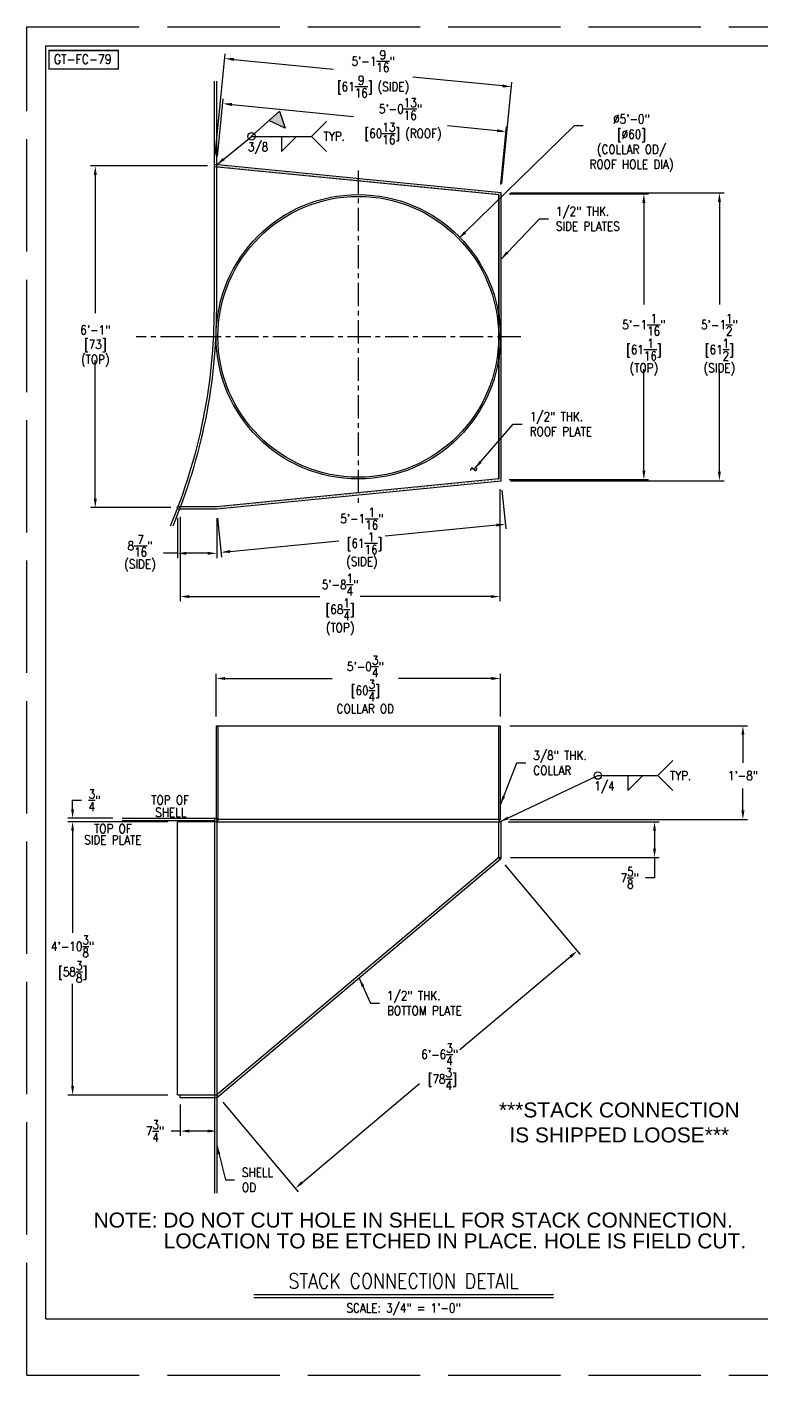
# Model space of a CAD drawing. Extents: x -36 to 1116, y 36 to 900.
# Drawn here: x -36 to 434, y 36 to 900 of the extents above; entities that cross this region are included whole.
import ezdxf
from ezdxf.enums import TextEntityAlignment as Align

# ---------------------------------------------------------------- set-up
doc = ezdxf.new("R2010")
doc.units = 0
doc.header["$LTSCALE"] = 12
doc.header["$MEASUREMENT"] = 0
doc.header["$PDMODE"] = 33
doc.header["$PDSIZE"] = -0.5
for name, pattern in [('AM_ISO02W050', [7.5, 6, -1.5]), ('CENTER', [2, 1.25, -0.25, 0.25, -0.25]), ('HIDDEN2', [0.1875, 0.125, -0.0625])]:
    doc.linetypes.add(name, pattern=pattern)
doc.layers.get('0').update_dxf_attribs({"linetype": 'CONTINUOUS'})
doc.layers.get('Defpoints').update_dxf_attribs({"linetype": 'CONTINUOUS'})
for name, color, linetype in [('CENTER', 6, 'CENTER'), ('DIM', 1, 'CONTINUOUS'), ('HATCH', 11, 'CONTINUOUS'), ('SHELL', 40, 'CONTINUOUS'), ('stack conn.', 191, 'CONTINUOUS'), ('TEXT', 4, 'CONTINUOUS')]:
    doc.layers.add(name, color=color, linetype=linetype)
doc.styles.add('ROMANS', font='ROMANS.shx', dxfattribs={"width": 0.85, "height": 5.76})
doc.styles.get("Standard").update_dxf_attribs({"font": 'sanss___.ttf'})
doc.dimstyles.get("Standard").update_dxf_attribs({"dimtxt": 0.18, "dimasz": 0.18, "dimexe": 0.18, "dimexo": 0.0625, "dimgap": 0.09, "dimtad": 0, "dimtih": 1, "dimtoh": 1, "dimdec": 4, "dimzin": 0, "dimdsep": 46, "dimtxsty": 'Standard', "dimcen": 0.09, "dimadec": 0, "dimazin": 0, "dimtfac": 1, "dimtdec": 4, "dimtofl": 0, "dimtmove": 0, "dimatfit": 3, "dimfxl": 1, "dimtolj": 1, "dimtzin": 0, "dimarcsym": 0})

# ---------------------------------------------------------------- blocks, each defined once
blk = doc.blocks.new('*D206')
at = {"layer": 'Defpoints', "color": 0, "transparency": 16777216}
for p in [(267.5, 482.43), (85.25, 452.08), (267.5, 452.08)]:
    blk.add_point(p, dxfattribs=at)
at = {"layer": 'DIM', "color": 0, "lineweight": -2, "transparency": 16777216}
for p, q in [((85.25, 458.08), (85.25, 485.43)), ((267.5, 458.08), (267.5, 485.43)), ((91.01, 482.43), (159.65, 482.43)), ((261.74, 482.43), (202.13, 482.43))]:
    blk.add_line(p, q, dxfattribs=at)
at = {"layer": 'DIM', "color": 0, "transparency": 16777216}
for points in [[(91.01, 483.39), (91.01, 481.47), (85.25, 482.43)], [(261.74, 483.39), (261.74, 481.47), (267.5, 482.43)]]:
    blk.add_solid(points, dxfattribs=at)
at = {"layer": 'DIM', "color": 0, "transparency": 16777216, "char_height": 5.76, "attachment_point": 5, "style": 'ROMANS'}
for s, insert in [('\\A1;5\'-0{\\H1x;\\S3/4;}"', (180.89, 490.11)), ('\\A1;[60{\\H1x;\\S3/4;}]\\PCOLLAR OD', (180.89, 470.91))]:
    blk.add_mtext(s, dxfattribs=dict(at, insert=insert))
blk = doc.blocks.new('*D207')
at = {"layer": 'Defpoints', "color": 0, "transparency": 16777216}
for p in [(267.5, 452.08), (267.5, 392.08), (422.92, 392.08)]:
    blk.add_point(p, dxfattribs=at)
at = {"layer": 'DIM', "color": 0, "lineweight": -2, "transparency": 16777216}
for p, q in [((273.5, 452.08), (425.92, 452.08)), ((422.92, 446.32), (422.92, 428.41)), ((422.92, 397.84), (422.92, 411.95)), ((273.5, 392.08), (425.92, 392.08))]:
    blk.add_line(p, q, dxfattribs=at)
at = {"layer": 'DIM', "color": 0, "transparency": 16777216}
for points in [[(421.96, 446.32), (423.88, 446.32), (422.92, 452.08)], [(421.96, 397.84), (423.88, 397.84), (422.92, 392.08)]]:
    blk.add_solid(points, dxfattribs=at)
at = {"layer": 'DIM', "color": 0, "transparency": 16777216, "insert": (422.92, 420.18), "char_height": 5.76, "attachment_point": 5, "style": 'ROMANS'}
blk.add_mtext('\\A1;1\'-8"', dxfattribs=at)
blk = doc.blocks.new('*D208')
at = {"layer": 'Defpoints', "color": 0, "transparency": 16777216}
for p in [(271.07, 832.93), (85.63, 810.93), (267.13, 793)]:
    blk.add_point(p, dxfattribs=at)
at = {"layer": 'DIM', "color": 0, "lineweight": -2, "transparency": 16777216}
for p, q in [((86.22, 816.9), (89.87, 853.84)), ((95.3, 850.29), (173.3, 842.59)), ((265.34, 833.5), (233.51, 836.64)), ((267.72, 798.97), (271.37, 835.92))]:
    blk.add_line(p, q, dxfattribs=at)
at = {"layer": 'DIM', "color": 0, "transparency": 16777216}
for points in [[(95.4, 851.25), (95.21, 849.34), (89.57, 850.86)], [(265.43, 834.45), (265.24, 832.54), (271.07, 832.93)]]:
    blk.add_solid(points, dxfattribs=at)
at = {"layer": 'DIM', "color": 0, "transparency": 16777216, "insert": (203.41, 839.61), "char_height": 5.76, "attachment_point": 5, "style": 'ROMANS'}
blk.add_mtext('\\A1;5\'-0{\\H1x;\\S13/16;}"\\P [60{\\H1x;\\S13/16;}] (ROOF)', dxfattribs=at)
blk = doc.blocks.new('*D209')
at = {"layer": 'Defpoints', "color": 0, "transparency": 16777216}
for p in [(90.84, 879.78), (84.13, 811.83), (267.88, 793.68)]:
    blk.add_point(p, dxfattribs=at)
at = {"layer": 'DIM', "color": 0, "lineweight": -2, "transparency": 16777216}
for p, q in [((84.72, 817.8), (91.13, 882.76)), ((96.57, 879.21), (160.42, 872.9)), ((268.86, 862.19), (211.3, 867.88)), ((268.47, 799.65), (274.88, 864.61))]:
    blk.add_line(p, q, dxfattribs=at)
at = {"layer": 'DIM', "color": 0, "transparency": 16777216}
for points in [[(96.66, 880.17), (96.48, 878.26), (90.84, 879.78)], [(268.95, 863.15), (268.76, 861.24), (274.59, 861.63)]]:
    blk.add_solid(points, dxfattribs=at)
at = {"layer": 'DIM', "color": 0, "transparency": 16777216, "char_height": 5.76, "attachment_point": 5, "style": 'ROMANS'}
for s, insert in [('\\A1;5\'-1{\\H1x;\\S9/16;}"', (185.86, 878.07)), ('\\A1;[61{\\H1x;\\S9/16;}] (SIDE)', (185.86, 861.75))]:
    blk.add_mtext(s, dxfattribs=dict(at, insert=insert))
blk = doc.blocks.new('*D210')
at = {"layer": 'Defpoints', "color": 0, "transparency": 16777216}
for p in [(267.88, 793.68), (267.88, 609.18), (407.85, 609.18)]:
    blk.add_point(p, dxfattribs=at)
at = {"layer": 'DIM', "color": 0, "lineweight": -2, "transparency": 16777216}
for p, q in [((273.88, 793.68), (410.85, 793.68)), ((407.85, 787.92), (407.85, 722.14)), ((407.85, 614.94), (407.85, 680.72)), ((273.88, 609.18), (410.85, 609.18))]:
    blk.add_line(p, q, dxfattribs=at)
at = {"layer": 'DIM', "color": 0, "transparency": 16777216}
for points in [[(406.89, 787.92), (408.81, 787.92), (407.85, 793.68)], [(406.89, 614.94), (408.81, 614.94), (407.85, 609.18)]]:
    blk.add_solid(points, dxfattribs=at)
at = {"layer": 'DIM', "color": 0, "transparency": 16777216, "char_height": 5.76, "attachment_point": 5, "style": 'ROMANS'}
for s, insert in [('\\A1;5\'-1{\\H1x;\\S1/2;}"', (407.85, 709.11)), ('\\A1;[61{\\H1x;\\S1/2;}]\\P(SIDE)', (407.85, 688.4))]:
    blk.add_mtext(s, dxfattribs=dict(at, insert=insert))
blk = doc.blocks.new('*D211')
at = {"layer": 'Defpoints', "color": 0, "transparency": 16777216}
for p in [(267.13, 793), (267.13, 609.86), (359.43, 609.86)]:
    blk.add_point(p, dxfattribs=at)
at = {"layer": 'DIM', "color": 0, "lineweight": -2, "transparency": 16777216}
for p, q in [((273.13, 793), (362.43, 793)), ((359.43, 787.24), (359.43, 722.14)), ((359.43, 615.62), (359.43, 680.72)), ((273.13, 609.86), (362.43, 609.86))]:
    blk.add_line(p, q, dxfattribs=at)
at = {"layer": 'DIM', "color": 0, "transparency": 16777216}
for points in [[(358.47, 787.24), (360.39, 787.24), (359.43, 793)], [(358.47, 615.62), (360.39, 615.62), (359.43, 609.86)]]:
    blk.add_solid(points, dxfattribs=at)
at = {"layer": 'DIM', "color": 0, "transparency": 16777216, "char_height": 5.76, "attachment_point": 5, "style": 'ROMANS'}
for s, insert in [('\\A1;5\'-1{\\H1x;\\S1/16;}"', (359.43, 709.11)), ('\\A1;[61{\\H1x;\\S1/16;}]\\P(TOP)', (359.43, 688.4))]:
    blk.add_mtext(s, dxfattribs=dict(at, insert=insert))
blk = doc.blocks.new('*D212')
at = {"layer": 'Defpoints', "color": 0, "transparency": 16777216}
for p in [(267.88, 609.18), (85.63, 591.18), (270.63, 581.27)]:
    blk.add_point(p, dxfattribs=at)
at = {"layer": 'DIM', "color": 0, "lineweight": -2, "transparency": 16777216}
for p, q in [((268.47, 603.21), (270.93, 578.28)), ((86.22, 585.21), (88.68, 560.28)), ((264.9, 580.7), (193.52, 573.65)), ((94.12, 563.83), (163.86, 570.72))]:
    blk.add_line(p, q, dxfattribs=at)
at = {"layer": 'DIM', "color": 0, "transparency": 16777216}
for points in [[(264.81, 581.65), (265, 579.74), (270.63, 581.27)], [(94.02, 564.79), (94.21, 562.88), (88.38, 563.27)]]:
    blk.add_solid(points, dxfattribs=at)
at = {"layer": 'DIM', "color": 0, "transparency": 16777216, "insert": (178.69, 572.18), "char_height": 5.76, "attachment_point": 5, "style": 'ROMANS'}
blk.add_mtext('\\A1;5\'-1{\\H1x;\\S1/16;}"\\P [61{\\H1x;\\S1/16;}]\\P(SIDE)', dxfattribs=at)
blk = doc.blocks.new('*D213')
at = {"layer": 'Defpoints', "color": 0, "transparency": 16777216}
for p in [(60.4, 591.18), (85.63, 591.18), (85.63, 562.65)]:
    blk.add_point(p, dxfattribs=at)
at = {"layer": 'DIM', "color": 0, "lineweight": -2, "transparency": 16777216}
for p, q in [((60.4, 585.18), (60.4, 559.65)), ((85.63, 585.18), (85.63, 559.65)), ((60.4, 562.65), (51.49, 562.65)), ((79.87, 562.65), (66.16, 562.65))]:
    blk.add_line(p, q, dxfattribs=at)
at = {"layer": 'DIM', "color": 0, "transparency": 16777216}
for points in [[(66.16, 563.61), (66.16, 561.69), (60.4, 562.65)], [(79.87, 563.61), (79.87, 561.69), (85.63, 562.65)]]:
    blk.add_solid(points, dxfattribs=at)
at = {"layer": 'DIM', "color": 0, "transparency": 16777216, "insert": (36.44, 562.65), "char_height": 5.76, "attachment_point": 5, "style": 'ROMANS'}
blk.add_mtext('\\A1;8{\\H1x;\\S7/16;}"\\P(SIDE)', dxfattribs=at)
blk = doc.blocks.new('*D214')
at = {"layer": 'Defpoints', "color": 0, "transparency": 16777216}
for p in [(267.13, 609.86), (62.29, 591.93), (267.13, 534.92)]:
    blk.add_point(p, dxfattribs=at)
at = {"layer": 'DIM', "color": 0, "lineweight": -2, "transparency": 16777216}
for p, q in [((267.13, 603.86), (267.13, 531.92)), ((62.29, 585.93), (62.29, 531.92)), ((68.05, 534.92), (151.74, 534.92)), ((261.37, 534.92), (177.68, 534.92))]:
    blk.add_line(p, q, dxfattribs=at)
at = {"layer": 'DIM', "color": 0, "transparency": 16777216}
for points in [[(68.05, 535.88), (68.05, 533.96), (62.29, 534.92)], [(261.37, 535.88), (261.37, 533.96), (267.13, 534.92)]]:
    blk.add_solid(points, dxfattribs=at)
at = {"layer": 'DIM', "color": 0, "transparency": 16777216, "char_height": 5.76, "attachment_point": 5, "style": 'ROMANS'}
for s, insert in [('\\A1;5\'-8{\\H1x;\\S1/4;}"', (164.71, 542.6)), ('\\A1;[68{\\H1x;\\S1/4;}]\\P(TOP)', (164.71, 521.89))]:
    blk.add_mtext(s, dxfattribs=dict(at, insert=insert))
blk = doc.blocks.new('*D215')
at = {"layer": 'Defpoints', "color": 0, "transparency": 16777216}
for p in [(266.38, 390.58), (267.88, 367.64), (366.27, 367.64)]:
    blk.add_point(p, dxfattribs=at)
at = {"layer": 'DIM', "color": 0, "lineweight": -2, "transparency": 16777216}
for p, q in [((272.38, 390.58), (369.27, 390.58)), ((366.27, 384.82), (366.27, 373.4)), ((273.88, 367.64), (369.27, 367.64)), ((366.27, 367.64), (366.27, 354.62)), ((366.27, 354.62), (360.51, 354.62))]:
    blk.add_line(p, q, dxfattribs=at)
at = {"layer": 'DIM', "color": 0, "transparency": 16777216}
for points in [[(365.31, 384.82), (367.23, 384.82), (366.27, 390.58)], [(365.31, 373.4), (367.23, 373.4), (366.27, 367.64)]]:
    blk.add_solid(points, dxfattribs=at)
at = {"layer": 'DIM', "color": 0, "transparency": 16777216, "insert": (350.35, 354.62), "char_height": 5.76, "attachment_point": 5, "style": 'ROMANS'}
blk.add_mtext('\\A1;7{\\H1x;\\S5/8;}"', dxfattribs=at)
blk = doc.blocks.new('*D216')
at = {"layer": 'Defpoints', "color": 0, "transparency": 16777216}
for p in [(266.38, 367.64), (85.63, 215.48), (135.97, 155.68)]:
    blk.add_point(p, dxfattribs=at)
at = {"layer": 'DIM', "color": 0, "lineweight": -2, "transparency": 16777216}
for p, q in [((270.24, 363.05), (318.65, 305.54)), ((312.31, 304.13), (241.39, 244.42)), ((140.37, 159.39), (215.69, 222.79)), ((89.49, 210.89), (137.9, 153.38))]:
    blk.add_line(p, q, dxfattribs=at)
at = {"layer": 'DIM', "color": 0, "transparency": 16777216}
for points in [[(311.69, 304.86), (312.93, 303.39), (316.72, 307.84)], [(139.76, 160.12), (140.99, 158.65), (135.97, 155.68)]]:
    blk.add_solid(points, dxfattribs=at)
at = {"layer": 'DIM', "color": 0, "transparency": 16777216, "insert": (228.54, 233.6), "char_height": 5.76, "attachment_point": 5, "style": 'ROMANS'}
blk.add_mtext('\\A1;6\'-6{\\H1x;\\S3/4;}"\\P [78{\\H1x;\\S3/4;}]', dxfattribs=at)
blk = doc.blocks.new('*D217')
at = {"layer": 'Defpoints', "color": 0, "transparency": 16777216}
for p in [(62.29, 215.48), (85.63, 215.48), (85.63, 192.38)]:
    blk.add_point(p, dxfattribs=at)
at = {"layer": 'DIM', "color": 0, "lineweight": -2, "transparency": 16777216}
for p, q in [((62.29, 209.48), (62.29, 189.38)), ((85.63, 209.48), (85.63, 189.38)), ((62.29, 192.38), (56.36, 192.38)), ((79.87, 192.38), (68.05, 192.38))]:
    blk.add_line(p, q, dxfattribs=at)
at = {"layer": 'DIM', "color": 0, "transparency": 16777216}
for points in [[(68.05, 193.34), (68.05, 191.42), (62.29, 192.38)], [(79.87, 193.34), (79.87, 191.42), (85.63, 192.38)]]:
    blk.add_solid(points, dxfattribs=at)
at = {"layer": 'DIM', "color": 0, "transparency": 16777216, "insert": (46.09, 192.38), "char_height": 5.76, "attachment_point": 5, "style": 'ROMANS'}
blk.add_mtext('\\A1;7{\\H1x;\\S3/4;}"', dxfattribs=at)
blk = doc.blocks.new('*D218')
at = {"layer": 'Defpoints', "color": 0, "transparency": 16777216}
for p in [(60.4, 390.58), (-6.75, 215.48), (60.4, 215.48)]:
    blk.add_point(p, dxfattribs=at)
at = {"layer": 'DIM', "color": 0, "lineweight": -2, "transparency": 16777216}
for p, q in [((54.4, 390.58), (-9.75, 390.58)), ((-6.75, 384.82), (-6.75, 319.35)), ((-6.75, 221.24), (-6.75, 286.71)), ((54.4, 215.48), (-9.75, 215.48))]:
    blk.add_line(p, q, dxfattribs=at)
at = {"layer": 'DIM', "color": 0, "transparency": 16777216}
for points in [[(-7.71, 384.82), (-5.79, 384.82), (-6.75, 390.58)], [(-7.71, 221.24), (-5.79, 221.24), (-6.75, 215.48)]]:
    blk.add_solid(points, dxfattribs=at)
at = {"layer": 'DIM', "color": 0, "transparency": 16777216, "char_height": 5.76, "attachment_point": 5, "style": 'ROMANS'}
for s, insert in [('\\A1;4\'-10{\\H1x;\\S3/8;}"', (-6.75, 310.71)), ('\\A1;[58{\\H1x;\\S3/8;}]', (-6.75, 294.39))]:
    blk.add_mtext(s, dxfattribs=dict(at, insert=insert))
blk = doc.blocks.new('*D219')
at = {"layer": 'Defpoints', "color": 0, "transparency": 16777216}
for p in [(240.73, 764.35), (112.02, 638.51)]:
    blk.add_point(p, dxfattribs=at)
at = {"layer": 'DIM', "color": 0, "lineweight": -2, "transparency": 16777216}
for p, q in [((314.69, 836.66), (244.85, 768.38)), ((320.45, 836.66), (314.69, 836.66))]:
    blk.add_line(p, q, dxfattribs=at)
at = {"layer": 'DIM', "color": 0, "transparency": 16777216}
blk.add_solid([(244.18, 769.06), (245.52, 767.69), (240.73, 764.35)], dxfattribs=at)
at = {"layer": 'DIM', "color": 0, "transparency": 16777216, "char_height": 5.76, "attachment_point": 5, "style": 'ROMANS'}
for s, insert in [('\\A1;∅5\'-0"', (351.48, 841.05)), ('\\A1;[∅60]\\P(COLLAR OD/\\PROOF HOLE DIA)', (351.48, 820.61))]:
    blk.add_mtext(s, dxfattribs=dict(at, insert=insert))
blk = doc.blocks.new('*D220')
at = {"layer": 'Defpoints', "color": 0, "transparency": 16777216}
for p in [(-6.75, 392.83), (25.06, 392.83), (60.4, 390.58)]:
    blk.add_point(p, dxfattribs=at)
at = {"layer": 'DIM', "color": 0, "lineweight": -2, "transparency": 16777216}
for p, q in [((-6.75, 398.59), (-6.75, 404.35)), ((-6.75, 404.35), (-0.99, 404.35)), ((19.06, 392.83), (-9.75, 392.83)), ((54.4, 390.58), (-9.75, 390.58)), ((-6.75, 384.82), (-6.75, 379.06))]:
    blk.add_line(p, q, dxfattribs=at)
at = {"layer": 'DIM', "color": 0, "transparency": 16777216}
for points in [[(-7.71, 398.59), (-5.79, 398.59), (-6.75, 392.83)], [(-7.71, 384.82), (-5.79, 384.82), (-6.75, 390.58)]]:
    blk.add_solid(points, dxfattribs=at)
at = {"layer": 'DIM', "color": 0, "transparency": 16777216, "insert": (7.31, 404.35), "char_height": 5.76, "attachment_point": 5, "style": 'ROMANS'}
blk.add_mtext('\\A1;{\\H1x;\\S3/4;}"', dxfattribs=at)
blk = doc.blocks.new('A$C0E4B500F')
at = {"layer": 'HATCH'}
blk.add_hatch(color=3, dxfattribs=at).paths.add_polyline_path([(10.5, 19.5), (0, 24), (0, 15)])
at = {"layer": 'DIM'}
for p, q in [((0, 0), (0, 24)), ((0, 24), (10.5, 19.5)), ((10.5, 19.5), (0, 15))]:
    blk.add_line(p, q, dxfattribs=at)
blk = doc.blocks.new('*D240')
at = {"layer": 'Defpoints', "color": 0, "transparency": 16777216}
for p in [(85.63, 810.93), (7.79, 591.93), (62.29, 591.93)]:
    blk.add_point(p, dxfattribs=at)
at = {"layer": 'DIM', "color": 0, "lineweight": -2, "transparency": 16777216}
for p, q in [((79.63, 810.93), (4.79, 810.93)), ((7.79, 805.17), (7.79, 716.52)), ((7.79, 597.69), (7.79, 686.34)), ((56.29, 591.93), (4.79, 591.93))]:
    blk.add_line(p, q, dxfattribs=at)
at = {"layer": 'DIM', "color": 0, "transparency": 16777216}
for points in [[(6.83, 805.17), (8.75, 805.17), (7.79, 810.93)], [(6.83, 597.69), (8.75, 597.69), (7.79, 591.93)]]:
    blk.add_solid(points, dxfattribs=at)
at = {"layer": 'DIM', "color": 0, "transparency": 16777216, "char_height": 5.76, "attachment_point": 5, "style": 'ROMANS'}
for s, insert in [('\\A1;6\'-1"', (7.79, 705.82)), ('\\A1;[73]\\P(TOP)', (7.79, 690.73))]:
    blk.add_mtext(s, dxfattribs=dict(at, insert=insert))

msp = doc.modelspace()

# ---------------------------------------------------------------- linework, layer by layer
for p, q in [((-24, 72), (-24, 888)), ((-24, 888), (1080, 888)), ((-24, 72), (1080, 72))]:
    msp.add_line(p, q)
at = {"layer": 'CENTER'}
for p, q in [((176.377212, 808.103903), (176.377212, 594.759905)), ((280.506511, 701.431904), (33.935035, 701.431904))]:
    msp.add_line(p, q, dxfattribs=at)
at = {"layer": 'Defpoints', "linetype": 'AM_ISO02W050'}
for p, q in [((-36, 36), (-36, 900)), ((-36, 900), (1116, 900)), ((-36, 36), (1116, 36))]:
    msp.add_line(p, q, dxfattribs=at)
at = {"layer": 'DIM'}
for p, q in [((146.355503, 829.885866), (155.955503, 839.485866)), ((107.955503, 829.885866), (146.355503, 829.885866)), ((127.155503, 820.285866), (136.755503, 829.885866)), ((127.155503, 829.885866), (127.155503, 820.285866)), ((146.355503, 829.885866), (155.955503, 820.285866)), ((368.349911, 420.218409), (377.949911, 429.818409)), ((329.949911, 420.218409), (368.349911, 420.218409)), ((349.149911, 410.618409), (358.749911, 420.218409)), ((349.149911, 420.218409), (349.149911, 410.618409)), ((368.349911, 420.218409), (377.949911, 410.618409)), ((109.420987, 87.6405), (301.420987, 87.6405)), ((109.420987, 85.7205), (301.420987, 85.7205))]:
    msp.add_line(p, q, dxfattribs=at)
for centre in [(107.955503, 829.885866), (329.949911, 420.218409)]:
    msp.add_circle(centre, 2.4, dxfattribs=at)
at = {"layer": 'SHELL'}
for p, q in [((25.059048, 392.830802), (85.627212, 392.830802)), ((25.059048, 391.330802), (84.127212, 391.330802)), ((84.127212, 392.830802), (84.127212, 152.648537)), ((85.627212, 392.830802), (85.627212, 152.648537))]:
    msp.add_line(p, q, dxfattribs=at)
for points in [[(56.041388, 580.332218, 0.0999472512), (84.127212, 719.431904), (84.127212, 865.340114)], [(57.66829, 580.332218, 0.0995045262), (85.627212, 719.431904), (85.627212, 865.346934)]]:
    msp.add_lwpolyline(points, format="xyb", dxfattribs=at)
at = {"layer": 'stack conn.'}
for p, q in [((84.127212, 811.830052), (83.979781, 810.337315)), ((266.377212, 610.541054), (266.377212, 792.322754)), ((60.402043, 591.181904), (60.402043, 592.681904)), ((60.402043, 215.480861), (60.402043, 390.580802)), ((85.627212, 390.580802), (60.402043, 390.580802)), ((267.502212, 392.080802), (85.252212, 392.080802)), ((85.627212, 392.080802), (85.627212, 390.580802)), ((60.402043, 215.480861), (85.627212, 215.480861)), ((62.292848, 213.980861), (62.292848, 215.480861)), ((62.292848, 213.980861), (85.627212, 213.980861)), ((86.593217, 214.333326), (85.627212, 215.480861)), ((85.627212, 215.480861), (86.141361, 214.07173))]:
    msp.add_line(p, q, dxfattribs=at)
at = {"layer": 'stack conn.', "lineweight": 18}
for p, q in [((266.377212, 792.322754), (83.979781, 810.337315)), ((267.877212, 793.681904), (84.127212, 811.830052)), ((267.877212, 609.181904), (267.877212, 793.681904)), ((267.877212, 609.181904), (267.877212, 793.681904)), ((85.553318, 592.681904), (266.377212, 610.541054)), ((85.627212, 591.181904), (267.877212, 609.181904)), ((60.402043, 592.681904), (85.553318, 592.681904)), ((60.402043, 591.181904), (85.627212, 591.181904)), ((85.252212, 452.080802), (85.252212, 392.080802)), ((85.252212, 452.080802), (267.502212, 452.080802)), ((86.377212, 452.080802), (86.377212, 392.080802)), ((266.377212, 392.080802), (266.377212, 452.080802)), ((267.502212, 392.080802), (267.502212, 452.080802)), ((267.127212, 392.080802), (85.627212, 392.080802)), ((85.627212, 390.580802), (267.127212, 390.580802)), ((266.377212, 367.637714), (266.377212, 390.580802)), ((266.377212, 390.580802), (267.877212, 390.580802)), ((267.127212, 390.580802), (267.127212, 392.080802)), ((267.877212, 367.637714), (267.877212, 390.580802)), ((266.377212, 367.637714), (85.627212, 215.480861)), ((267.343217, 366.490179), (86.593217, 214.333326)), ((266.377212, 367.637714), (267.877212, 367.637714)), ((266.377212, 367.637714), (267.34021, 366.487655)), ((266.377212, 367.637714), (267.736348, 367.003087))]:
    msp.add_line(p, q, dxfattribs=at)
at = {"layer": 'stack conn.', "linetype": 'HIDDEN2', "ltscale": 0.1}
for p, q in [((86.377212, 392.080802), (86.377212, 390.580802)), ((266.377212, 392.080802), (266.377212, 390.580802))]:
    msp.add_line(p, q, dxfattribs=at)
at = {"layer": 'stack conn.', "const_width": 0.09}
msp.add_lwpolyline([(85.590265, 591.931904), (267.127212, 609.861479), (267.127212, 793.002329), (85.627212, 810.928255), (85.627212, 719.431904, -0.0089275559), (85.397709, 706.579297, -0.0817598395), (62.292848, 591.931904)], format="xyb", close=True, dxfattribs=at)
at = {"layer": 'stack conn.', "lineweight": 18}
for radius in [91.125, 90]:
    msp.add_circle((176.377212, 701.431904), radius, dxfattribs=at)
for centre, start, end in [((266.377212, 367.637714), 309.941024713, 0), ((85.627212, 215.480861), 270, 310.09095143)]:
    msp.add_arc(centre, 1.5, start, end, dxfattribs=at)
at = {"layer": 'TEXT', "const_width": 0.96}
msp.add_lwpolyline([(-21.825291, 884.950141), (-21.825291, 873.043385), (22.613791, 873.043385), (22.613791, 884.950141)], close=True, dxfattribs=at)

# ---------------------------------------------------------------- block references
at = {"rotation": 312.1477859108951}
msp.add_blockref('A$C0E4B500F', (107.98215, 829.921918), dxfattribs=at)

# ---------------------------------------------------------------- texts
at = {"layer": 'DIM', "style": 'ROMANS', "width": 0.85}
for p in [(161.001842, 829.885866), (382.99625, 420.218409)]:
    msp.add_text('TYP.', height=5.76, dxfattribs=at).set_placement(p, align=Align.MIDDLE_CENTER)
for s, p in [('3/8', (105.651503, 820.285866)), ('~', (247.922389, 614.099808)), ('1/4', (327.645911, 410.618409)), ('TOP OF', (43.714906, 401.593133)), ('SHELL', (46.239696, 393.790665)), ('TOP OF', (7.031055, 383.264992)), ('SIDE PLATE', (0.688441, 376.127183))]:
    msp.add_text(s, height=5.76, dxfattribs=at).set_placement(p)
for s, height, p in [('STACK CONNECTION DETAIL', 9.6, (205.420987, 91.517741)), ('SCALE: 3/4" = 1\'-0"', 5.76, (205.420987, 76.1205))]:
    msp.add_text(s, height=height, dxfattribs=at).set_placement(p, align=Align.CENTER)
at = {"layer": 'DIM', "char_height": 5.76, "attachment_point": 4, "style": 'ROMANS'}
for s, insert in [('1/2" THK.\\PSIDE PLATES', (303.030205, 777.084504)), ('1/2" THK.\\PROOF PLATE', (286.278785, 645.519231)), ('3/8" THK.\\PCOLLAR', (288.564063, 428.293751)), ('1/2" THK.\\PBOTTOM PLATE', (194.799546, 274.357315)), ('SHELL\\POD', (101.818183, 161.036538))]:
    msp.add_mtext(s, dxfattribs=dict(at, insert=insert))
at = {"layer": 'TEXT'}
for s, p in [('NOTE: DO NOT CUT HOLE IN SHELL FOR STACK CONNECTION.', (211.588408, 135.337688)), ('LOCATION TO BE ETCHED IN PLACE. HOLE IS FIELD CUT.', (238.326563, 121.976551))]:
    msp.add_text(s, height=9.6, dxfattribs=at).set_placement(p, align=Align.MIDDLE_CENTER)
at = {"layer": 'TEXT', "insert": (-18.730139, 882.324895), "char_height": 6.048, "width": 117.16266667, "attachment_point": 1, "style": 'ROMANS'}
msp.add_mtext('GT-FC-79', dxfattribs=at)
at = {"layer": 'TEXT', "insert": (343.661838, 210.692543), "char_height": 9.6, "width": 158.42721149, "attachment_point": 2}
msp.add_mtext('***STACK CONNECTION IS SHIPPED LOOSE***', dxfattribs=at)

# ---------------------------------------------------------------- dimensions: what is measured, and where the dimension line sits
at = {"layer": 'DIM'}
for base, p1, p2, angle, text, override, picture, middle in [((90.837996, 879.776738), (267.877212, 793.681904), (84.127212, 811.830052), 174.359450568, '<> (SIDE)', {"dimscale": 48, "dimtxt": 5.76, "dimasz": 0.12, "dimexe": 0.0625, "dimexo": 0.125, "dimgap": 0.02, "dimlfac": 0.333333, "dimzin": 3, "dimlunit": 4, "dimpost": '\\X', "dimtxsty": 'ROMANS', "dimcen": 0}, '*D209', (185.861173, 870.391733)), ((271.070853, 832.931691), (85.627212, 810.928255), (267.127212, 793.002329), 354.359450568, '<> (ROOF)', {"dimscale": 48, "dimtxt": 5.76, "dimasz": 0.12, "dimexe": 0.0625, "dimexo": 0.125, "dimgap": 0.02, "dimlfac": 0.333333, "dimzin": 3, "dimlunit": 4, "dimpost": '\\X', "dimtxsty": 'ROMANS', "dimcen": 0}, '*D208', (203.40746, 839.614495)), ((270.634408, 581.265296), (85.627212, 591.181904), (267.877212, 609.181904), 5.640549432, '<>\\P(SIDE)', {"dimscale": 48, "dimtxt": 5.76, "dimasz": 0.12, "dimexe": 0.0625, "dimexo": 0.125, "dimgap": 0.02, "dimlfac": 0.333333, "dimzin": 3, "dimlunit": 4, "dimpost": '\\X', "dimtxsty": 'ROMANS', "dimcen": 0}, '*D212', (178.692745, 572.184637)), ((85.627212, 562.651992), (60.402043, 591.181904), (85.627212, 591.181904), 0, '<>\\P(SIDE)', {"dimscale": 48, "dimtxt": 5.76, "dimasz": 0.12, "dimexe": 0.0625, "dimexo": 0.125, "dimgap": 0.1, "dimlfac": 0.333333, "dimzin": 3, "dimlunit": 4, "dimpost": '\\X', "dimtxsty": 'ROMANS', "dimcen": 0}, '*D213', (36.436329, 562.651992))]:
    dim = msp.add_linear_dim(base=base, p1=p1, p2=p2, angle=angle, text=text, dimstyle='Standard', override=override, dxfattribs=at)
    dim.commit()
    dim.dimension.update_dxf_attribs({"geometry": picture, "text_midpoint": middle, "dimtype": 161})
dim = msp.add_diameter_dim_2p(p1=(112.024266, 638.513717), p2=(240.730158, 764.350092), text='<>\\P(COLLAR OD/\\PROOF HOLE DIA)', dimstyle='Standard', override={"dimscale": 48, "dimtxt": 5.76, "dimasz": 0.12, "dimexe": 0.0625, "dimexo": 0.125, "dimgap": 0.02, "dimlfac": 0.333333, "dimzin": 3, "dimlunit": 4, "dimpost": '\\X', "dimtxsty": 'ROMANS', "dimcen": 0}, dxfattribs=at)
dim.commit()
dim.dimension.update_dxf_attribs({"geometry": '*D219', "text_midpoint": (351.481877, 836.657515), "dimtype": 163})
dim = msp.add_linear_dim(base=(7.787368, 591.931904), p1=(85.627212, 810.928255), p2=(62.292848, 591.931904), angle=90, text='<>\\P(TOP)', dimstyle='Standard', override={"dimscale": 48, "dimtxt": 5.76, "dimasz": 0.12, "dimexe": 0.0625, "dimexo": 0.125, "dimgap": 0.02, "dimlfac": 0.333333, "dimzin": 3, "dimlunit": 4, "dimpost": '\\X', "dimtxsty": 'ROMANS', "dimcen": 0}, dxfattribs=at)
dim.commit()
dim.dimension.update_dxf_attribs({"geometry": '*D240', "text_midpoint": (7.787368, 701.43008)})
for p1, p2, distance, text, picture, middle in [((267.1272123191, 793.0023290734), (267.1272123191, 609.8614791286), 92.3019636469, '<>\\P(TOP)', '*D211', (359.429175966, 701.431904101)), ((267.877212, 793.681904), (267.877212, 609.181904), 139.968949, '<>\\P(SIDE)', '*D210', (407.846162, 701.431904))]:
    dim = msp.add_aligned_dim(p1=p1, p2=p2, distance=distance, text=text, dimstyle='Standard', override={"dimscale": 48, "dimtxt": 5.76, "dimasz": 0.12, "dimexe": 0.0625, "dimexo": 0.125, "dimgap": 0.02, "dimlfac": 0.333333, "dimzin": 3, "dimlunit": 4, "dimpost": '\\X', "dimtxsty": 'ROMANS', "dimcen": 0}, dxfattribs=at)
    dim.commit()
    dim.dimension.update_dxf_attribs({"geometry": picture, "text_midpoint": middle})
for base, p1, p2, text, picture, middle in [((267.127212, 534.917376), (62.292848, 591.931904), (267.127212, 609.861479), '<>\\P(TOP)', '*D214', (164.71003, 534.917376)), ((267.502212, 482.430966), (85.252212, 452.080802), (267.502212, 452.080802), '<>\\PCOLLAR OD', '*D206', (180.891182, 482.430966))]:
    dim = msp.add_linear_dim(base=base, p1=p1, p2=p2, text=text, dimstyle='Standard', override={"dimscale": 48, "dimtxt": 5.76, "dimasz": 0.12, "dimexe": 0.0625, "dimexo": 0.125, "dimgap": 0.02, "dimlfac": 0.333333, "dimzin": 3, "dimlunit": 4, "dimpost": '\\X', "dimtxsty": 'ROMANS', "dimcen": 0}, dxfattribs=at)
    dim.commit()
    dim.dimension.update_dxf_attribs({"geometry": picture, "text_midpoint": middle, "dimtype": 160})
for base, p1, p2, angle, override, picture, middle, dimtype in [((422.916879, 392.080802), (267.502212, 452.080802), (267.502212, 392.080802), 90, {"dimscale": 48, "dimtxt": 5.76, "dimasz": 0.12, "dimexe": 0.0625, "dimexo": 0.125, "dimgap": 0.1, "dimlfac": 0.333333, "dimzin": 3, "dimlunit": 4, "dimpost": '\\X', "dimtxsty": 'ROMANS', "dimcen": 0}, '*D207', (422.916879, 420.183095), 160), ((366.271328, 367.637714), (266.377212, 390.580802), (267.877212, 367.637714), 90, {"dimscale": 48, "dimtxt": 5.76, "dimasz": 0.12, "dimexe": 0.0625, "dimexo": 0.125, "dimgap": 0.1, "dimlfac": 0.333333, "dimzin": 3, "dimlunit": 4, "dimpost": '\\X', "dimtxsty": 'ROMANS', "dimcen": 0}, '*D215', (350.349042, 354.62256), 160), ((135.968255, 155.679785), (266.377212, 367.637714), (85.627212, 215.480861), 220.09095143, {"dimscale": 48, "dimtxt": 5.76, "dimasz": 0.12, "dimexe": 0.0625, "dimexo": 0.125, "dimgap": 0.02, "dimlfac": 0.333333, "dimzin": 3, "dimlunit": 4, "dimpost": '\\X', "dimtxsty": 'ROMANS', "dimcen": 0}, '*D216', (228.536261, 233.604301), 161), ((85.627212, 192.37655), (62.292848, 215.480861), (85.627212, 215.480861), 360, {"dimscale": 48, "dimtxt": 5.76, "dimasz": 0.12, "dimexe": 0.0625, "dimexo": 0.125, "dimgap": 0.1, "dimlfac": 0.333333, "dimzin": 3, "dimlunit": 4, "dimpost": '\\X', "dimtxsty": 'ROMANS', "dimcen": 0}, '*D217', (46.08557, 192.37655), 161)]:
    dim = msp.add_linear_dim(base=base, p1=p1, p2=p2, angle=angle, dimstyle='Standard', override=override, dxfattribs=at)
    dim.commit()
    dim.dimension.update_dxf_attribs({"geometry": picture, "text_midpoint": middle, "dimtype": dimtype})
for base, p2, override, picture, middle in [((-6.751222, 392.830802), (25.059048, 392.830802), {"dimscale": 48, "dimtxt": 5.76, "dimasz": 0.12, "dimexe": 0.0625, "dimexo": 0.125, "dimgap": 0.1, "dimlfac": 0.333333, "dimzin": 3, "dimlunit": 4, "dimpost": '\\X', "dimtxsty": 'ROMANS', "dimcen": 0}, '*D220', (7.305921, 404.350802)), ((-6.751222, 215.480861), (60.402043, 215.480861), {"dimscale": 48, "dimtxt": 5.76, "dimasz": 0.12, "dimexe": 0.0625, "dimexo": 0.125, "dimgap": 0.02, "dimlfac": 0.333333, "dimzin": 3, "dimlunit": 4, "dimpost": '\\X', "dimtxsty": 'ROMANS', "dimcen": 0}, '*D218', (-6.751222, 303.030832))]:
    dim = msp.add_linear_dim(base=base, p1=(60.402043, 390.580802), p2=p2, angle=90, dimstyle='Standard', override=override, dxfattribs=at)
    dim.commit()
    dim.dimension.update_dxf_attribs({"geometry": picture, "text_midpoint": middle})

# ---------------------------------------------------------------- leaders
for points in [[(85.627212, 811.681904), (107.955503, 829.885866)], [(267.127212, 390.580802), (329.949911, 420.218409)]]:
    msp.add_leader(points, dimstyle='Standard', override={"dimscale": 48, "dimtxt": 5.76, "dimasz": 0.12, "dimexe": 0.0625, "dimexo": 0.125, "dimgap": 0.1, "dimlfac": 0.333333, "dimzin": 3, "dimlunit": 4, "dimpost": '\\X', "dimtxsty": 'ROMANS', "dimcen": 0}, dxfattribs=at)
at = {"layer": 'DIM', "annotation_type": 0, "has_hookline": 1, "hookline_direction": 0}
for points, text_width in [([(267.877212, 751.258085), (292.470205, 777.084504), (298.230205, 777.084504)], 45.229714), ([(250.986939, 616.907404), (275.718785, 645.519231), (281.478785, 645.519231)], 44.064), ([(267.502212, 401.526223), (278.004063, 428.293751), (283.764063, 428.293751)], 37.069714), ([(176.968217, 290.411753), (184.239546, 274.357315), (189.999546, 274.357315)], 52.923429), ([(85.627212, 183.231454), (91.258183, 161.036538), (97.018183, 161.036538)], 21.216)]:
    msp.add_leader(points, dimstyle='Standard', override={"dimscale": 48, "dimtxt": 5.76, "dimasz": 0.12, "dimexe": 0.0625, "dimexo": 0.125, "dimgap": 0.1, "dimlfac": 0.333333, "dimzin": 3, "dimlunit": 4, "dimpost": '\\X', "dimtxsty": 'ROMANS', "dimcen": 0}, dxfattribs=dict(at, text_width=text_width))

doc.saveas('drawing.dxf')
